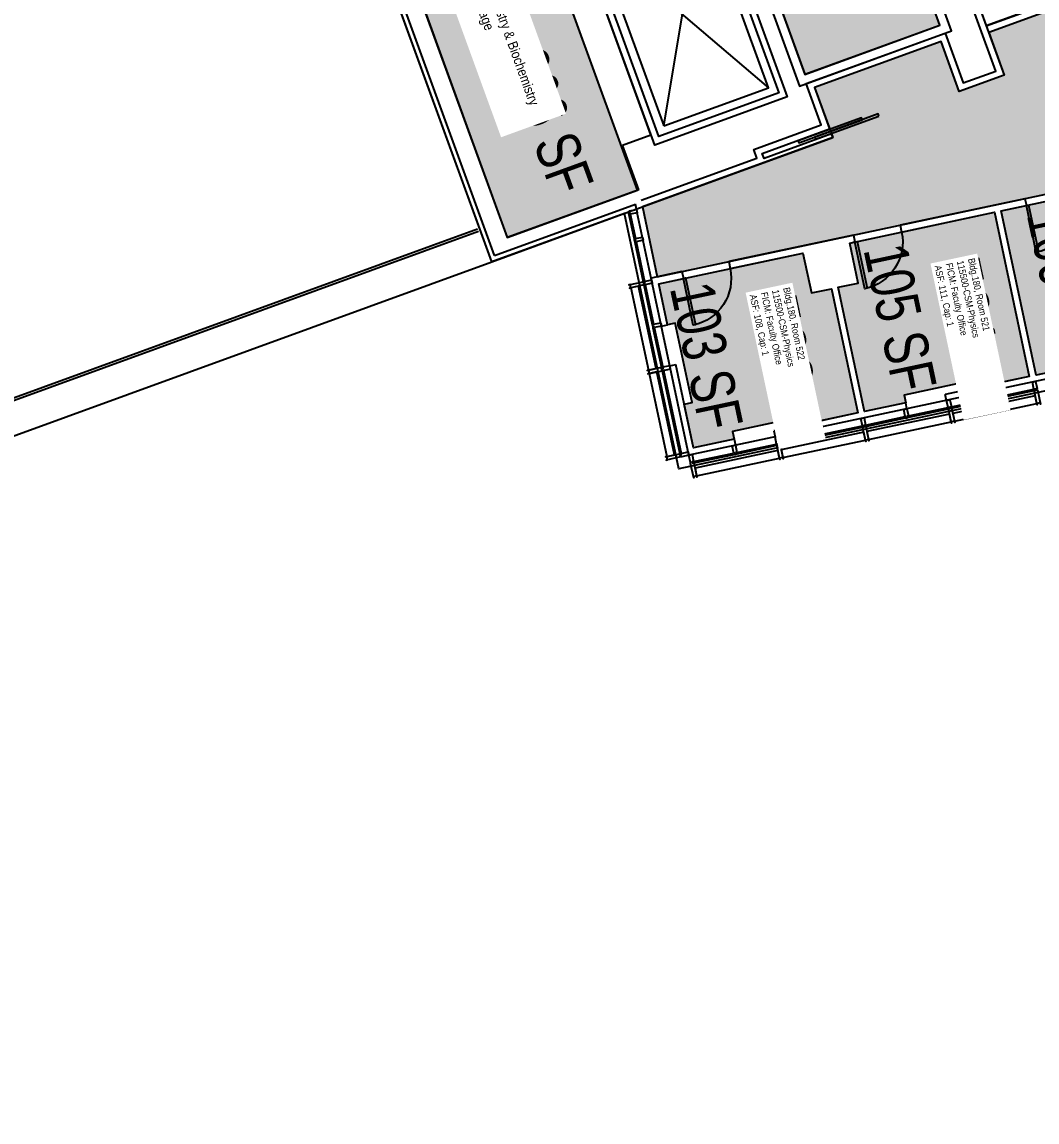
# Model space of a CAD drawing. Header units: inches. Extents: x 69212140 to 69217823, y 27675428 to 27678928.
# Drawn here: x 69214356 to 69215120, y 27676664 to 27677492 of the extents above; entities that cross this region are included whole.
import ezdxf
from ezdxf.enums import TextEntityAlignment as Align

# ---------------------------------------------------------------- set-up
doc = ezdxf.new("R2010")
doc.units = ezdxf.units.IN
doc.header["$LTSCALE"] = 0.25
doc.header["$MEASUREMENT"] = 0
doc.layers.get('0').update_dxf_attribs({"linetype": 'CONTINUOUS'})
for name, color, linetype in [('A-DOOR', 2, 'CONTINUOUS'), ('A-FLOR', 3, 'CONTINUOUS'), ('A-GLAZ', 1, 'CONTINUOUS'), ('A-IDEN-RNUM', 7, 'CONTINUOUS'), ('A-IDEN-SNUM', 4, 'CONTINUOUS'), ('A-IDEN-VNUM', 4, 'CONTINUOUS'), ('A-ROOF', 2, 'CONTINUOUS'), ('A-WALL', 5, 'CONTINUOUS'), ('AREA-ASSIGN', 7, 'CONTINUOUS'), ('AREA-GROSS', 1, 'CONTINUOUS'), ('AREA-TEXT', 3, 'CONTINUOUS'), ('Rooms-Category-Color', 7, 'CONTINUOUS'), ('Rooms-College-Color', 7, 'CONTINUOUS'), ('Rooms-Department-Color', 7, 'CONTINUOUS'), ('Rooms-Division-Color', 7, 'CONTINUOUS'), ('Rooms-Information', 7, 'CONTINUOUS')]:
    doc.layers.add(name, color=color, linetype=linetype)
doc.styles.add('CP_AREA', font='arial.ttf', dxfattribs={"height": 15})
doc.styles.add('CP_ROOMSNUMBER', font='arial.ttf', dxfattribs={"height": 1})
doc.styles.add('CP_ROOMVNUMBER', font='arial.ttf', dxfattribs={"width": 0.85, "height": 0.075})

# ---------------------------------------------------------------- blocks, each defined once
blk = doc.blocks.new('Z08D36')
at = {"linetype": 'Continuous', "lineweight": -3}
blk.add_lwpolyline([(-18, 0), (-16.25, 0), (-16.25, 36), (-18, 36)], close=True, dxfattribs=at)
blk.add_arc((-18, 0), 36, 0, 90)

msp = doc.modelspace()

# ---------------------------------------------------------------- hatches: boundary and pattern name
at = {"layer": 'Rooms-Category-Color', "true_color": 0xffe090}
msp.add_hatch(color=41, dxfattribs=at).paths.add_polyline_path([(69215455.23, 27677842.38), (69215410.77, 27677832.92), (69215310.47, 27677811.59), (69215310.47, 27677566.56), (69215083.89, 27677484.09), (69215095.56, 27677452.02), (69215061.73, 27677439.71), (69215048.05, 27677477.3), (69214952.8, 27677442.63), (69214966.48, 27677405.04), (69214823.13, 27677352.87), (69214834.33, 27677300.2), (69215732.27, 27677491.06), (69215719.64, 27677550.49), (69215590.89, 27677523.12), (69215520.1, 27677856.18), (69215492.25, 27677850.25)])
at = {"layer": 'Rooms-Category-Color', "true_color": 0xadadad}
msp.add_hatch(color=253, dxfattribs=at).paths.add_polyline_path([(69214833.19, 27677761.56), (69214945.56, 27677452.63), (69215047.05, 27677489.57), (69214934.88, 27677798.59)])
at = {"layer": 'Rooms-Category-Color', "true_color": 0xe3c5e1}
msp.add_hatch(color=254, dxfattribs=at).paths.add_polyline_path([(69214595.99, 27677674.42), (69214721.44, 27677329.74), (69214819.53, 27677365.44), (69214694.08, 27677710.11)])
at = {"layer": 'Rooms-Category-Color', "true_color": 0xfa9ba3}
for points in [[(69215210.16, 27677245.52), (69215208.91, 27677251.39), (69215149.25, 27677238.7), (69215150.5, 27677232.84), (69215119.56, 27677226.26), (69215093.29, 27677349.88), (69215217.27, 27677376.23), (69215243.54, 27677252.62)], [(69215081.04, 27677218.08), (69215079.8, 27677223.94), (69215020.13, 27677211.26), (69215021.38, 27677205.4), (69214990.45, 27677198.82), (69214970.56, 27677292.36), (69214985.6, 27677295.55), (69214979.21, 27677325.63), (69215088.15, 27677348.79), (69215114.43, 27677225.17), (69215081.04, 27677218.08)], [(69214951.93, 27677190.63), (69214950.68, 27677196.5), (69214891.02, 27677183.82), (69214892.26, 27677177.95), (69214861.7, 27677171.45), (69214854.68, 27677204.47), (69214860.55, 27677205.71), (69214847.86, 27677265.38), (69214842, 27677264.13), (69214835.42, 27677295.07), (69214944, 27677318.15), (69214950.39, 27677288.07), (69214965.43, 27677291.26), (69214985.31, 27677197.73), (69214951.93, 27677190.63)]]:
    msp.add_hatch(color=241, dxfattribs=at).paths.add_polyline_path(points)
at = {"layer": 'Rooms-College-Color', "true_color": 0xffe090}
for points in [[(69215455.23, 27677842.38), (69215410.77, 27677832.92), (69215310.47, 27677811.59), (69215310.47, 27677566.56), (69215083.89, 27677484.09), (69215095.56, 27677452.02), (69215061.73, 27677439.71), (69215048.05, 27677477.3), (69214952.8, 27677442.63), (69214966.48, 27677405.04), (69214823.13, 27677352.87), (69214834.33, 27677300.2), (69215732.27, 27677491.06), (69215719.64, 27677550.49), (69215590.89, 27677523.12), (69215520.1, 27677856.18), (69215492.25, 27677850.25)], [(69214595.99, 27677674.42), (69214721.44, 27677329.74), (69214819.53, 27677365.44), (69214694.08, 27677710.11)]]:
    msp.add_hatch(color=41, dxfattribs=at).paths.add_polyline_path(points)
at = {"layer": 'Rooms-College-Color', "true_color": 0xadadad}
for points in [[(69214833.19, 27677761.56), (69214945.56, 27677452.63), (69215047.05, 27677489.57), (69214934.88, 27677798.59)], [(69215210.16, 27677245.52), (69215208.91, 27677251.39), (69215149.25, 27677238.7), (69215150.5, 27677232.84), (69215119.56, 27677226.26), (69215093.29, 27677349.88), (69215217.27, 27677376.23), (69215243.54, 27677252.62)], [(69215081.04, 27677218.08), (69215079.8, 27677223.94), (69215020.13, 27677211.26), (69215021.38, 27677205.4), (69214990.45, 27677198.82), (69214970.56, 27677292.36), (69214985.6, 27677295.55), (69214979.21, 27677325.63), (69215088.15, 27677348.79), (69215114.43, 27677225.17), (69215081.04, 27677218.08)], [(69214951.93, 27677190.63), (69214950.68, 27677196.5), (69214891.02, 27677183.82), (69214892.26, 27677177.95), (69214861.7, 27677171.45), (69214854.68, 27677204.47), (69214860.55, 27677205.71), (69214847.86, 27677265.38), (69214842, 27677264.13), (69214835.42, 27677295.07), (69214944, 27677318.15), (69214950.39, 27677288.07), (69214965.43, 27677291.26), (69214985.31, 27677197.73), (69214951.93, 27677190.63)]]:
    msp.add_hatch(color=253, dxfattribs=at).paths.add_polyline_path(points)
at = {"layer": 'Rooms-Department-Color', "true_color": 0xffe090}
for points in [[(69215455.23, 27677842.38), (69215410.77, 27677832.92), (69215310.47, 27677811.59), (69215310.47, 27677566.56), (69215083.89, 27677484.09), (69215095.56, 27677452.02), (69215061.73, 27677439.71), (69215048.05, 27677477.3), (69214952.8, 27677442.63), (69214966.48, 27677405.04), (69214823.13, 27677352.87), (69214834.33, 27677300.2), (69215732.27, 27677491.06), (69215719.64, 27677550.49), (69215590.89, 27677523.12), (69215520.1, 27677856.18), (69215492.25, 27677850.25)], [(69214595.99, 27677674.42), (69214721.44, 27677329.74), (69214819.53, 27677365.44), (69214694.08, 27677710.11)], [(69215210.16, 27677245.52), (69215208.91, 27677251.39), (69215149.25, 27677238.7), (69215150.5, 27677232.84), (69215119.56, 27677226.26), (69215093.29, 27677349.88), (69215217.27, 27677376.23), (69215243.54, 27677252.62)], [(69215081.04, 27677218.08), (69215079.8, 27677223.94), (69215020.13, 27677211.26), (69215021.38, 27677205.4), (69214990.45, 27677198.82), (69214970.56, 27677292.36), (69214985.6, 27677295.55), (69214979.21, 27677325.63), (69215088.15, 27677348.79), (69215114.43, 27677225.17), (69215081.04, 27677218.08)], [(69214951.93, 27677190.63), (69214950.68, 27677196.5), (69214891.02, 27677183.82), (69214892.26, 27677177.95), (69214861.7, 27677171.45), (69214854.68, 27677204.47), (69214860.55, 27677205.71), (69214847.86, 27677265.38), (69214842, 27677264.13), (69214835.42, 27677295.07), (69214944, 27677318.15), (69214950.39, 27677288.07), (69214965.43, 27677291.26), (69214985.31, 27677197.73), (69214951.93, 27677190.63)]]:
    msp.add_hatch(color=41, dxfattribs=at).paths.add_polyline_path(points)
at = {"layer": 'Rooms-Department-Color', "true_color": 0xacacac}
msp.add_hatch(color=253, dxfattribs=at).paths.add_polyline_path([(69214833.19, 27677761.56), (69214945.56, 27677452.63), (69215047.05, 27677489.57), (69214934.88, 27677798.59)])
at = {"layer": 'Rooms-Division-Color', "true_color": 0xffe090}
for points in [[(69215455.23, 27677842.38), (69215410.77, 27677832.92), (69215310.47, 27677811.59), (69215310.47, 27677566.56), (69215083.89, 27677484.09), (69215095.56, 27677452.02), (69215061.73, 27677439.71), (69215048.05, 27677477.3), (69214952.8, 27677442.63), (69214966.48, 27677405.04), (69214823.13, 27677352.87), (69214834.33, 27677300.2), (69215732.27, 27677491.06), (69215719.64, 27677550.49), (69215590.89, 27677523.12), (69215520.1, 27677856.18), (69215492.25, 27677850.25)], [(69214595.99, 27677674.42), (69214721.44, 27677329.74), (69214819.53, 27677365.44), (69214694.08, 27677710.11)], [(69215210.16, 27677245.52), (69215208.91, 27677251.39), (69215149.25, 27677238.7), (69215150.5, 27677232.84), (69215119.56, 27677226.26), (69215093.29, 27677349.88), (69215217.27, 27677376.23), (69215243.54, 27677252.62)], [(69215081.04, 27677218.08), (69215079.8, 27677223.94), (69215020.13, 27677211.26), (69215021.38, 27677205.4), (69214990.45, 27677198.82), (69214970.56, 27677292.36), (69214985.6, 27677295.55), (69214979.21, 27677325.63), (69215088.15, 27677348.79), (69215114.43, 27677225.17), (69215081.04, 27677218.08)], [(69214951.93, 27677190.63), (69214950.68, 27677196.5), (69214891.02, 27677183.82), (69214892.26, 27677177.95), (69214861.7, 27677171.45), (69214854.68, 27677204.47), (69214860.55, 27677205.71), (69214847.86, 27677265.38), (69214842, 27677264.13), (69214835.42, 27677295.07), (69214944, 27677318.15), (69214950.39, 27677288.07), (69214965.43, 27677291.26), (69214985.31, 27677197.73), (69214951.93, 27677190.63)]]:
    msp.add_hatch(color=41, dxfattribs=at).paths.add_polyline_path(points)
at = {"layer": 'Rooms-Division-Color', "true_color": 0xadadad}
msp.add_hatch(color=253, dxfattribs=at).paths.add_polyline_path([(69214833.19, 27677761.56), (69214945.56, 27677452.63), (69215047.05, 27677489.57), (69214934.88, 27677798.59)])

# ---------------------------------------------------------------- linework, layer by layer
at = {"layer": 'A-DOOR'}
for points in [[(69214988.67, 27677418.46), (69214988.12, 27677419.98), (69214940.49, 27677402.65), (69214941.05, 27677401.12)], [(69215001.13, 27677421.26), (69215000.58, 27677422.79), (69214952.95, 27677405.46), (69214953.51, 27677403.93)]]:
    msp.add_lwpolyline(points, close=True, dxfattribs=at)
at = {"layer": 'A-FLOR'}
for p, q in [((69214839.17, 27677413.77), (69214867.45, 27677581.7)), ((69214788.52, 27677552.97), (69214918.11, 27677442.5))]:
    msp.add_line(p, q, dxfattribs=at)
at = {"layer": 'A-GLAZ'}
for p, q in [((69215765.12, 27677358.75), (69214858.13, 27677165.97)), ((69214812.77, 27677348.12), (69214816.87, 27677328.82)), ((69214813.95, 27677347.35), (69214817.85, 27677329.03)), ((69214829.8, 27677299.24), (69214819.33, 27677348.5)), ((69214816.87, 27677328.82), (69214817.08, 27677327.84)), ((69214817.85, 27677329.03), (69214823.23, 27677330.17)), ((69214818.06, 27677328.05), (69214817.85, 27677329.03)), ((69214823.23, 27677330.17), (69214823.75, 27677327.73)), ((69214817.08, 27677327.84), (69214818.06, 27677328.05)), ((69214817.08, 27677327.84), (69214817.18, 27677327.36)), ((69214818.16, 27677327.56), (69214817.18, 27677327.36)), ((69214817.18, 27677327.36), (69214817.39, 27677326.38)), ((69214817.39, 27677326.38), (69214823.73, 27677296.54)), ((69214818.37, 27677326.59), (69214818.16, 27677327.56)), ((69214823.75, 27677327.73), (69214818.37, 27677326.59)), ((69214818.37, 27677326.59), (69214824.71, 27677296.75)), ((69214858.13, 27677165.97), (69214830.09, 27677297.9)), ((69214824.25, 27677294.1), (69214830.59, 27677264.26)), ((69214825.23, 27677294.31), (69214831.57, 27677264.47)), ((69214830.59, 27677264.26), (69214830.8, 27677263.29)), ((69214830.8, 27677263.29), (69214831.78, 27677263.49)), ((69214830.8, 27677263.29), (69214830.91, 27677262.8)), ((69214831.88, 27677263.01), (69214830.91, 27677262.8)), ((69214830.91, 27677262.8), (69214831.11, 27677261.82)), ((69214831.57, 27677264.47), (69214836.95, 27677265.62)), ((69214831.78, 27677263.49), (69214831.57, 27677264.47)), ((69214832.09, 27677262.03), (69214831.88, 27677263.01)), ((69214837.47, 27677263.17), (69214832.09, 27677262.03)), ((69214836.95, 27677265.62), (69214837.47, 27677263.17)), ((69214831.11, 27677261.82), (69214837.45, 27677231.99)), ((69214832.09, 27677262.03), (69214838.43, 27677232.19)), ((69214837.97, 27677229.54), (69214851.25, 27677167.06)), ((69214838.95, 27677229.75), (69214852.23, 27677167.27)), ((69215055.76, 27677202.35), (69215117.87, 27677215.55)), ((69215055.97, 27677201.37), (69215118.08, 27677214.58)), ((69215019.89, 27677200.35), (69215022.34, 27677200.87)), ((69215021.04, 27677194.97), (69215019.89, 27677200.35)), ((69215022.34, 27677200.87), (69215023.48, 27677195.49)), ((69215023.48, 27677195.49), (69215053.32, 27677201.83)), ((69215023.69, 27677194.51), (69215053.52, 27677200.85)), ((69214926.65, 27677174.91), (69214988.76, 27677188.11)), ((69214991.2, 27677188.63), (69215021.04, 27677194.97)), ((69214991.41, 27677187.65), (69215021.24, 27677193.99)), ((69215022.02, 27677195.18), (69215021.04, 27677194.97)), ((69215021.24, 27677193.99), (69215022.22, 27677194.2)), ((69215022.22, 27677194.2), (69215022.02, 27677195.18)), ((69215022.22, 27677194.2), (69215022.71, 27677194.3)), ((69215023.48, 27677195.49), (69215022.5, 27677195.28)), ((69215022.5, 27677195.28), (69215022.71, 27677194.3)), ((69215022.71, 27677194.3), (69215023.69, 27677194.51)), ((69214926.85, 27677173.93), (69214988.97, 27677187.13)), ((69214890.78, 27677172.91), (69214893.22, 27677173.43)), ((69214891.92, 27677167.53), (69214890.78, 27677172.91)), ((69214893.22, 27677173.43), (69214894.37, 27677168.05)), ((69214894.37, 27677168.05), (69214924.2, 27677174.39)), ((69214894.57, 27677167.07), (69214924.41, 27677173.41)), ((69214861.72, 27677161.11), (69214891.92, 27677167.53)), ((69214861.93, 27677160.13), (69214892.13, 27677166.55)), ((69214892.9, 27677167.73), (69214891.92, 27677167.53)), ((69214892.13, 27677166.55), (69214893.11, 27677166.76)), ((69214893.11, 27677166.76), (69214892.9, 27677167.73)), ((69214893.11, 27677166.76), (69214893.6, 27677166.86)), ((69214894.37, 27677168.05), (69214893.39, 27677167.84)), ((69214893.39, 27677167.84), (69214893.6, 27677166.86)), ((69214893.6, 27677166.86), (69214894.57, 27677167.07))]:
    msp.add_line(p, q, dxfattribs=at)
msp.add_lwpolyline([(69214822.28, 27677357.88), (69214909.33, 27677389.56), (69214906.93, 27677396.14), (69214957.68, 27677414.61), (69214946.39, 27677445.62), (69215051.04, 27677483.7), (69215064.72, 27677446.12), (69215089.15, 27677455.01), (69214958.89, 27677812.91)], dxfattribs=at)
at = {"layer": 'A-GLAZ', "elevation": 0}
msp.add_lwpolyline([(69214838.02, 27677679.51), (69214838.77, 27677679.79), (69214811.91, 27677753.84), (69214826.72, 27677759.21), (69214941.45, 27677443.82), (69215055.86, 27677485.46), (69214974.72, 27677708.53)], dxfattribs=at)
at = {"layer": 'A-GLAZ'}
for points in [[(69214741.45, 27677649.4), (69214841, 27677685.93), (69214932.18, 27677435.65), (69214832.45, 27677399.35)], [(69214747.85, 27677646.42), (69214838.02, 27677679.51), (69214925.77, 27677438.64), (69214835.43, 27677405.76)], [(69214812.66, 27677348.61), (69214813.64, 27677348.82), (69214813.43, 27677349.8), (69214818.81, 27677350.94), (69214819.33, 27677348.5), (69214813.95, 27677347.35), (69214813.75, 27677348.33), (69214812.77, 27677348.12)], [(69214830.09, 27677297.9), (69214830.61, 27677295.45), (69214825.23, 27677294.31), (69214825.02, 27677295.28), (69214824.04, 27677295.08), (69214824.25, 27677294.1), (69214813.49, 27677291.81), (69214814.47, 27677292.02), (69214813.95, 27677294.46), (69214812.97, 27677294.26), (69214823.73, 27677296.54), (69214823.94, 27677295.57), (69214824.92, 27677295.77), (69214824.71, 27677296.75)], [(69214814.47, 27677292.02), (69214827.67, 27677229.91), (69214833.54, 27677231.15), (69214820.34, 27677293.27)], [(69214844.33, 27677230.89), (69214843.81, 27677233.34), (69214838.43, 27677232.19), (69214838.64, 27677231.22), (69214837.66, 27677231.01), (69214837.45, 27677231.99), (69214826.69, 27677229.7), (69214827.67, 27677229.91), (69214828.19, 27677227.46), (69214827.21, 27677227.25), (69214837.97, 27677229.54), (69214837.77, 27677230.52), (69214838.74, 27677230.73), (69214838.95, 27677229.75)], [(69214828.19, 27677227.46), (69214841.47, 27677164.98), (69214847.34, 27677166.23), (69214834.06, 27677228.71)], [(69215116.73, 27677220.93), (69215119.18, 27677221.45), (69215120.32, 27677216.07), (69215119.34, 27677215.87), (69215119.55, 27677214.89), (69215120.53, 27677215.1), (69215122.81, 27677204.34), (69215122.61, 27677205.31), (69215120.16, 27677204.79), (69215120.37, 27677203.82), (69215118.08, 27677214.58), (69215119.06, 27677214.78), (69215118.85, 27677215.76), (69215117.87, 27677215.55)], [(69215052.17, 27677207.21), (69215054.62, 27677207.73), (69215055.76, 27677202.35), (69215054.78, 27677202.14), (69215054.99, 27677201.17), (69215055.97, 27677201.37), (69215058.26, 27677190.61), (69215058.05, 27677191.59), (69215055.6, 27677191.07), (69215055.81, 27677190.09), (69215053.52, 27677200.85), (69215054.5, 27677201.06), (69215054.29, 27677202.04), (69215053.32, 27677201.83)], [(69215058.05, 27677191.59), (69215120.16, 27677204.79), (69215118.91, 27677210.66), (69215056.8, 27677197.46)], [(69214993.49, 27677177.87), (69215055.6, 27677191.07), (69215054.36, 27677196.94), (69214992.24, 27677183.74)], [(69214987.61, 27677193.49), (69214990.06, 27677194.01), (69214991.2, 27677188.63), (69214990.23, 27677188.42), (69214990.43, 27677187.44), (69214991.41, 27677187.65), (69214993.7, 27677176.89), (69214993.49, 27677177.87), (69214991.05, 27677177.35), (69214991.25, 27677176.37), (69214988.97, 27677187.13), (69214989.94, 27677187.34), (69214989.74, 27677188.32), (69214988.76, 27677188.11)], [(69214923.06, 27677179.77), (69214925.5, 27677180.29), (69214926.65, 27677174.91), (69214925.67, 27677174.7), (69214925.88, 27677173.72), (69214926.85, 27677173.93), (69214929.14, 27677163.17), (69214928.93, 27677164.15), (69214926.49, 27677163.63), (69214926.7, 27677162.65), (69214924.41, 27677173.41), (69214925.39, 27677173.62), (69214925.18, 27677174.6), (69214924.2, 27677174.39)], [(69214928.93, 27677164.15), (69214991.05, 27677177.35), (69214989.8, 27677183.22), (69214927.69, 27677170.02)], [(69214857.61, 27677168.41), (69214858.13, 27677165.97), (69214852.75, 27677164.82), (69214852.39, 27677164.75), (69214852.02, 27677164.67), (69214851.77, 27677164.62), (69214841.01, 27677162.33), (69214841.99, 27677162.54), (69214841.47, 27677164.98), (69214840.49, 27677164.77), (69214851.25, 27677167.06), (69214851.46, 27677166.08), (69214852.44, 27677166.29), (69214852.23, 27677167.27)], [(69214858.13, 27677165.97), (69214860.58, 27677166.49), (69214861.72, 27677161.11), (69214860.74, 27677160.9), (69214860.95, 27677159.92), (69214861.93, 27677160.13), (69214864.22, 27677149.37), (69214864.01, 27677150.35), (69214861.56, 27677149.83), (69214861.77, 27677148.85), (69214859.48, 27677159.61), (69214859.42, 27677159.91), (69214859.34, 27677160.28), (69214859.28, 27677160.59)], [(69214864.01, 27677150.35), (69214926.49, 27677163.63), (69214925.24, 27677169.5), (69214862.76, 27677156.22)]]:
    msp.add_lwpolyline(points, close=True, dxfattribs=at)
at = {"layer": 'A-ROOF'}
msp.add_lwpolyline([(69212863.87, 27677047.2), (69212799.73, 27677023.86), (69212930.68, 27676664.07), (69214709.7, 27677311.58), (69214709.7, 27677311.58)], dxfattribs=at)
at = {"layer": 'A-WALL'}
for p, q in [((69214651.27, 27677522.55), (69214721.44, 27677329.74)), ((69214709.7, 27677311.58), (69214635.06, 27677516.65)), ((69214711.86, 27677316.22), (69214638.46, 27677517.89)), ((69214945.56, 27677452.64, 0), (69215047.05, 27677489.57, 0)), ((69214808.25, 27677399.33), (69214829.62, 27677407.11)), ((69214820.46, 27677365.78), (69214808.25, 27677399.33)), ((69214820.46, 27677365.78), (69214721.44, 27677329.74)), ((69214711.86, 27677316.22), (69214817.98, 27677354.85)), ((69214818.75, 27677351.27), (69214817.98, 27677354.85)), ((69215111.15, 27677359.04), (69215017.24, 27677339.08)), ((69215093.29, 27677349.88), (69215112.24, 27677353.91)), ((69215111.15, 27677359.04), (69215112.24, 27677353.91)), ((69214709.7, 27677311.58), (69214810.68, 27677348.33)), ((69215018.34, 27677333.95), (69215088.15, 27677348.79)), ((69215088.15, 27677348.79), (69215114.43, 27677225.17)), ((69215119.56, 27677226.26), (69215093.29, 27677349.88)), ((69215017.24, 27677339.08), (69215018.34, 27677333.95)), ((69214699.64, 27677334.26), (69213880.53, 27677036.12)), ((69214698.96, 27677336.14), (69213881.72, 27677038.69)), ((69214982.03, 27677331.6), (69214888.13, 27677311.64)), ((69214982.03, 27677331.6), (69214983.12, 27677326.46)), ((69214979.21, 27677325.63), (69214983.12, 27677326.46)), ((69214985.6, 27677295.55), (69214979.21, 27677325.63)), ((69214889.22, 27677306.5), (69214944, 27677318.15)), ((69214944, 27677318.15), (69214950.39, 27677288.07)), ((69214852.92, 27677304.15), (69214829.8, 27677299.24)), ((69214852.92, 27677304.15), (69214834.33, 27677300.2)), ((69214852.92, 27677304.15), (69214854.01, 27677299.02)), ((69214888.13, 27677311.64), (69214889.22, 27677306.5)), ((69214830.09, 27677297.9), (69214829.8, 27677299.24)), ((69214835.42, 27677295.07), (69214854.01, 27677299.02)), ((69214970.56, 27677292.36), (69214985.6, 27677295.55)), ((69214841.99, 27677264.13), (69214835.42, 27677295.07)), ((69214950.39, 27677288.07), (69214965.43, 27677291.26)), ((69214965.43, 27677291.26), (69214985.31, 27677197.73)), ((69214990.45, 27677198.82), (69214970.56, 27677292.36)), ((69214837.47, 27677263.17), (69214841.99, 27677264.13)), ((69214843.81, 27677233.34), (69214848.34, 27677234.3)), ((69214861.69, 27677171.45), (69214848.34, 27677234.3)), ((69215150.49, 27677232.84), (69215119.56, 27677226.26)), ((69215114.43, 27677225.17), (69215051.21, 27677211.74)), ((69215021.38, 27677205.39), (69214990.45, 27677198.82)), ((69215022.34, 27677200.87), (69215021.38, 27677205.39)), ((69215052.17, 27677207.21), (69215051.21, 27677211.74)), ((69214985.31, 27677197.73), (69214922.1, 27677184.29)), ((69214922.1, 27677184.29), (69214923.06, 27677179.77)), ((69214892.26, 27677177.95), (69214861.69, 27677171.45)), ((69214892.26, 27677177.95), (69214893.22, 27677173.43))]:
    msp.add_line(p, q, dxfattribs=at)
for points in [[(69214963.58, 27677814.62), (69215095.56, 27677452.02), (69215061.73, 27677439.71), (69215048.05, 27677477.3), (69214952.8, 27677442.63), (69214964.09, 27677411.62)], [(69215305.22, 27677810.47), (69215305.22, 27677570.24), (69215082.09, 27677489.02)], [(69215310.47, 27677811.59), (69215310.47, 27677566.56), (69215083.89, 27677484.09)], [(69214829.62, 27677407.11), (69214729.36, 27677682.61), (69214707.98, 27677674.83), (69214695.01, 27677710.45)], [(69214810.68, 27677348.33), (69214966.48, 27677405.04), (69214965.45, 27677407.86), (69214914.71, 27677389.39), (69214913.34, 27677393.15), (69214964.09, 27677411.62)]]:
    msp.add_lwpolyline(points, dxfattribs=at)
at = {"layer": 'A-WALL', "elevation": 0}
msp.add_lwpolyline([(69214833.19, 27677761.56), (69214945.56, 27677452.64), (69215047.05, 27677489.57), (69214968.26, 27677706.18)], dxfattribs=at)
at = {"layer": 'A-WALL'}
msp.add_lwpolyline([(69214839.17, 27677413.77), (69214918.11, 27677442.5), (69214866.46, 27677584.4), (69214787.53, 27677555.67)], close=True, dxfattribs=at)
at = {"layer": 'AREA-ASSIGN'}
for points in [[(69215455.23, 27677842.38), (69215410.77, 27677832.92), (69215310.47, 27677811.59), (69215310.47, 27677566.56), (69215083.89, 27677484.09), (69215095.56, 27677452.02), (69215061.73, 27677439.71), (69215048.05, 27677477.3), (69214952.8, 27677442.63), (69214966.48, 27677405.04), (69214823.13, 27677352.87), (69214834.33, 27677300.2), (69215732.27, 27677491.06), (69215719.64, 27677550.49), (69215590.89, 27677523.12), (69215520.1, 27677856.18), (69215520.1, 27677856.18), (69215492.25, 27677850.25)], [(69214833.19, 27677761.56), (69214945.56, 27677452.63), (69215047.05, 27677489.57), (69214934.88, 27677798.59)], [(69214595.99, 27677674.42), (69214721.44, 27677329.74), (69214819.53, 27677365.44), (69214694.08, 27677710.11)], [(69215210.16, 27677245.52), (69215208.91, 27677251.39), (69215149.25, 27677238.7), (69215150.5, 27677232.84), (69215119.56, 27677226.26), (69215093.29, 27677349.88), (69215217.27, 27677376.23), (69215243.54, 27677252.62), (69215210.16, 27677245.52)], [(69215081.04, 27677218.08), (69215079.8, 27677223.94), (69215020.13, 27677211.26), (69215021.38, 27677205.4), (69214990.45, 27677198.82), (69214970.56, 27677292.36), (69214985.6, 27677295.55), (69214979.21, 27677325.63), (69215088.15, 27677348.79), (69215114.43, 27677225.17), (69215081.04, 27677218.08)], [(69214951.93, 27677190.63), (69214950.68, 27677196.5), (69214891.02, 27677183.82), (69214892.26, 27677177.95), (69214861.7, 27677171.45), (69214854.68, 27677204.47), (69214860.55, 27677205.71), (69214847.86, 27677265.38), (69214842, 27677264.13), (69214835.42, 27677295.07), (69214944, 27677318.15), (69214950.39, 27677288.07), (69214965.43, 27677291.26), (69214985.31, 27677197.73), (69214951.93, 27677190.63)]]:
    msp.add_lwpolyline(points, close=True, dxfattribs=at)
at = {"layer": 'AREA-GROSS'}
msp.add_lwpolyline([(69214989.52, 27677743.37), (69215082.09, 27677489.02), (69215172.78, 27677522.03), (69215233.36, 27677237.03), (69214850.61, 27677155.68), (69214809.73, 27677347.99), (69214709.7, 27677311.58), (69214412.91, 27678127)], dxfattribs=at)

# ---------------------------------------------------------------- block references
at = {"layer": 'A-DOOR', "xscale": -1, "rotation": 191.9999999927165}
for p in [(69215129.84, 27677357.65), (69215000.73, 27677330.2), (69214871.61, 27677302.76)]:
    msp.add_blockref('Z08D36', p, dxfattribs=at)

# ---------------------------------------------------------------- texts
at = {"layer": 'A-IDEN-RNUM', "style": 'CP_ROOMSNUMBER'}
for s, p in [('0521-00', (69215065.97, 27677279.6)), ('0522-00', (69214928.19, 27677251.26))]:
    msp.add_text(s, height=1, dxfattribs=at).set_placement(p, align=Align.MIDDLE)
at = {"layer": 'A-IDEN-SNUM', "style": 'CP_ROOMSNUMBER'}
for s, p in [('1800052100', (69215065.97, 27677279.6)), ('1800052200', (69214928.19, 27677251.26))]:
    msp.add_text(s, height=1, dxfattribs=at).set_placement(p, align=Align.MIDDLE)
at = {"layer": 'A-IDEN-VNUM', "style": 'CP_ROOMVNUMBER', "width": 0.85}
for s, height, rotation, p in [('561', 52, 290, (69214702.61, 27677530.74)), ('521', 36, 282, (69215065.97, 27677279.6)), ('522', 36, 282, (69214928.19, 27677251.26))]:
    msp.add_text(s, height=height, rotation=rotation, dxfattribs=at).set_placement(p, align=Align.MIDDLE)
at = {"layer": 'AREA-TEXT', "style": 'CP_AREA', "width": 0.75}
for s, rotation, p in [('266 SF', 290, (69214752.44, 27677417.41)), ('109 SF', 282, (69215140.19, 27677295.84)), ('105 SF', 282, (69215017.21, 27677269.63)), ('103 SF', 282, (69214871.44, 27677240.69))]:
    msp.add_text(s, height=33, rotation=rotation, dxfattribs=at).set_placement(p, align=Align.MIDDLE_CENTER)

# ---------------------------------------------------------------- next in the draw order: texts
at = {"layer": 'Rooms-Information', "attachment_point": 7, "style": 'CP_ROOMVNUMBER', "bg_fill": 3, "box_fill_scale": 1.5, "bg_fill_color": 256, "bg_fill_true_color": 13158600, "bg_fill_transparency": 0}
for s, insert, char_height, width, rotation in [('Bldg.180, Room 561^M^J115200-CSM-Chemistry & Biochemistry^M^JFICM: General Storage^M^JASF: 265', (69214661.98, 27677566.35), 7.4286, 166.4, 290), ('Bldg.180, Room 521^M^J115500-CSM-Physics^M^JFICM: Faculty Office^M^JASF: 111, Cap: 1', (69215041.55, 27677307.93), 5.1429, 115.2, 282), ('Bldg.180, Room 522^M^J115500-CSM-Physics^M^JFICM: Faculty Office^M^JASF: 108, Cap: 1', (69214902.4, 27677286), 5.1429, 115.2, 282)]:
    msp.add_mtext(s, dxfattribs=dict(at, insert=insert, char_height=char_height, width=width, rotation=rotation))

doc.saveas('drawing.dxf')
